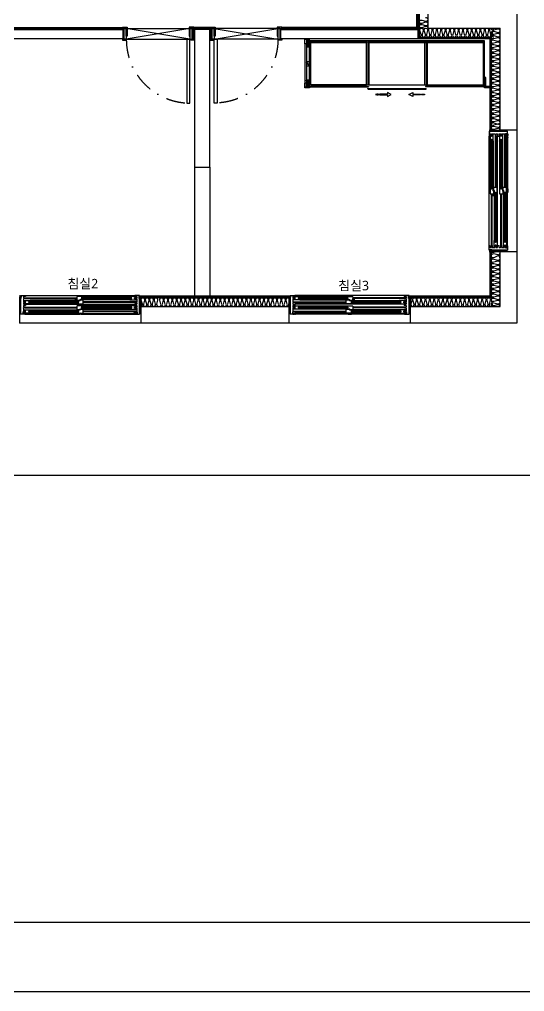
# Model space of a CAD drawing. Header units: millimetres. Extents: x -33000 to 294000, y 0 to 42408.
# Drawn here: x 278411 to 285075, y 0 to 12806 of the extents above; entities that cross this region are included whole.
import ezdxf
from ezdxf.enums import TextEntityAlignment as Align

# ---------------------------------------------------------------- set-up
doc = ezdxf.new("R2010")
doc.units = ezdxf.units.MM
doc.header["$LTSCALE"] = 50
doc.linetypes.add('DASHDOTX2', pattern=[2, 1, -0.5, 0, -0.5])
doc.layers.add('arch', color=8, linetype='Continuous')
doc.layers.add('실명', color=9, linetype='Continuous')
doc.layers.add('cloud', color=7, linetype='Continuous', true_color=0xb3ef8f, plot=False)
doc.styles.add('FORTELINE', font='malgun.ttf')

# ---------------------------------------------------------------- blocks, each defined once
blk = doc.blocks.new('*U289')
for points in [[(-144, 0), (-144, -6), (76, -6), (76, 0)], [(76, -6), (76, -15), (-144, -15), (-144, -6)]]:
    blk.add_lwpolyline(points, close=True)
blk = doc.blocks.new('*U290')
for points in [[(-1096, 0), (-1096, -6), (680, -6), (680, 0)], [(680, -6), (680, -15), (-1096, -15), (-1096, -6)]]:
    blk.add_lwpolyline(points, close=True)
blk = doc.blocks.new('XR-Unit-Plan$0$WG-민간-BPW_1600')
for p, q in [((-800, 0), (-800, -10)), ((-785, 0), (-785, -10)), ((-785, 0), (-721, 0)), ((-785, -10), (-785, 0)), ((721, 0), (-721, 0)), ((785, 0), (721, 0)), ((785, 0), (785, -10)), ((785, -10), (785, 0)), ((800, 0), (800, -10)), ((-779, -10), (-800, -10)), ((-800, -20), (-800, -245)), ((-779, -20), (-800, -20)), ((-785, -10), (-779, -10)), ((-785, -20), (-785, -245)), ((-785, -245), (-785, -38)), ((-779, -38), (-785, -38)), ((-779, -10), (-779, -20)), ((-779, -38), (-779, -10)), ((-721, -12), (-747, -12)), ((-740, -27), (-740, -16)), ((-724, -82), (-43, -82)), ((-724, -92), (-43, -92)), ((721, -113), (-721, -113)), ((-720, -1), (-720, -11)), ((-664, -47), (-664, -25)), ((-31, -25), (-664, -25)), ((-31, -31), (-664, -31)), ((-31, -41), (-664, -41)), ((-31, -47), (-664, -47)), ((-657, -22), (-654, -25)), ((-657, -50), (-654, -47)), ((-656, -15), (-42, -15)), ((-656, -56), (-42, -56)), ((-654, -41), (-654, -31)), ((-654, -41), (-654, -31)), ((-41, -22), (-43, -25)), ((-41, -50), (-43, -47)), ((-42, -15), (42, -15)), ((-41, -16), (-42, -16)), ((-42, -55), (-41, -55)), ((2, -56), (-42, -56)), ((-41, -22), (-41, -16)), ((-41, -41), (-41, -31)), ((-41, -41), (-41, -31)), ((-41, -55), (-41, -48)), ((-36, -23), (-40, -23)), ((-40, -48), (-36, -48)), ((-24, -20), (-39, -20)), ((-39, -20), (-39, -21)), ((-39, -22), (-36, -22)), ((-36, -50), (-39, -50)), ((-39, -50), (-39, -51)), ((-39, -51), (-24, -51)), ((-36, -22), (-36, -23)), ((-36, -48), (-36, -50)), ((-31, -47), (-31, -25)), ((-24, -31), (-24, -21)), ((-24, -50), (-24, -41)), ((-20, -33), (-23, -32)), ((-23, -40), (-20, -39)), ((-20, -38), (-20, -34)), ((-3, -62), (6, -62)), ((-3, -63), (-3, -63)), ((6, -64), (-3, -64)), ((6, -60), (2, -56)), ((6, -62), (6, -60)), ((42, -64), (6, -64)), ((30, -98), (30, -76)), ((667, -76), (30, -76)), ((667, -82), (30, -82)), ((667, -92), (30, -92)), ((667, -98), (30, -98)), ((40, -74), (43, -76)), ((40, -92), (40, -82)), ((40, -92), (40, -82)), ((40, -101), (43, -98)), ((42, -16), (42, -64)), ((724, -31), (42, -31)), ((42, -67), (655, -67)), ((655, -108), (42, -108)), ((53, -41), (55, -41)), ((61, -60), (53, -60)), ((55, -38), (55, -58)), ((55, -58), (55, -60)), ((55, -58), (57, -58)), ((61, -37), (56, -37)), ((59, -56), (62, -38)), ((62, -38), (62, -59)), ((724, -41), (62, -41)), ((657, -74), (654, -76)), ((657, -101), (654, -98)), ((657, -92), (657, -82)), ((657, -92), (657, -82)), ((667, -98), (667, -76)), ((720, -1), (720, -11)), ((721, -12), (747, -12)), ((740, -79), (740, -68)), ((779, -10), (800, -10)), ((779, -10), (779, -20)), ((785, -10), (779, -10)), ((779, -38), (779, -10)), ((779, -20), (800, -20)), ((779, -38), (785, -38)), ((785, -20), (785, -245)), ((785, -245), (785, -38)), ((800, -20), (800, -245)), ((-727, -245), (-785, -245)), ((-753, -217), (-753, -236)), ((-724, -216), (-752, -216)), ((-752, -237), (-727, -237)), ((-749, -235), (-749, -233)), ((-749, -233), (-747, -233)), ((-727, -236), (-749, -236)), ((-749, -246), (-727, -246)), ((-710, -247), (-749, -247)), ((-748, -134), (-748, -153)), ((-748, -165), (-748, -205)), ((-747, -234), (-748, -234)), ((-748, -234), (-748, -235)), ((-748, -235), (-727, -235)), ((-747, -134), (-721, -134)), ((-747, -154), (-724, -154)), ((-724, -164), (-747, -164)), ((-747, -206), (-724, -206)), ((-747, -233), (-747, -234)), ((-726, -234), (-726, -233)), ((-726, -233), (-712, -233)), ((-726, -245), (-726, -236)), ((-726, -238), (-726, -244)), ((-724, -206), (-43, -206)), ((-724, -216), (-43, -216)), ((-723, -154), (-723, -155)), ((-723, -163), (-723, -164)), ((-723, -206), (-723, -207)), ((-723, -215), (-723, -216)), ((-711, -234), (-711, -239)), ((-704, -237), (-711, -237)), ((-711, -240), (-704, -240)), ((-704, -241), (-711, -241)), ((-711, -241), (-711, -246)), ((-711, -246), (-710, -246)), ((-19, -247), (-707, -247)), ((-704, -239), (-704, -235)), ((-704, -246), (-704, -241)), ((-704, -246), (-704, -246)), ((-704, -247), (-704, -247)), ((-703, -235), (-703, -246)), ((-23, -237), (-703, -237)), ((-23, -245), (-703, -245)), ((-664, -170), (-664, -148)), ((-31, -148), (-664, -148)), ((-31, -154), (-664, -154)), ((-31, -164), (-664, -164)), ((-31, -170), (-664, -170)), ((-657, -146), (-654, -148)), ((-657, -173), (-654, -170)), ((-656, -138), (-42, -138)), ((-42, -180), (-656, -180)), ((-654, -164), (-654, -154)), ((-654, -164), (-654, -154)), ((-41, -146), (-43, -148)), ((-41, -173), (-43, -170)), ((-42, -138), (42, -138)), ((-41, -140), (-42, -140)), ((-42, -178), (-41, -178)), ((2, -180), (-42, -180)), ((-41, -146), (-41, -140)), ((-41, -164), (-41, -154)), ((-41, -164), (-41, -154)), ((-41, -178), (-41, -172)), ((-36, -146), (-40, -146)), ((-40, -172), (-36, -172)), ((-24, -144), (-39, -144)), ((-39, -144), (-39, -144)), ((-39, -145), (-36, -145)), ((-36, -173), (-39, -173)), ((-39, -174), (-39, -174)), ((-39, -174), (-24, -174)), ((-36, -145), (-36, -146)), ((-36, -172), (-36, -173)), ((-31, -170), (-31, -148)), ((-24, -155), (-24, -144)), ((-24, -174), (-24, -164)), ((-20, -157), (-23, -155)), ((-23, -164), (-20, -162)), ((-23, -235), (-23, -246)), ((-22, -239), (-22, -235)), ((-15, -237), (-22, -237)), ((-15, -240), (-22, -240)), ((-22, -246), (-22, -241)), ((-22, -241), (-15, -241)), ((-22, -246), (-22, -246)), ((-22, -247), (-22, -247)), ((-20, -162), (-20, -157)), ((-15, -246), (-16, -246)), ((-16, -247), (23, -247)), ((-15, -234), (-15, -239)), ((-15, -241), (-15, -246)), ((0, -233), (-14, -233)), ((-3, -186), (6, -185)), ((-3, -187), (-3, -186)), ((6, -188), (-3, -187)), ((0, -234), (0, -233)), ((0, -245), (0, -236)), ((727, -245), (0, -245)), ((22, -235), (1, -235)), ((1, -236), (23, -236)), ((23, -246), (1, -246)), ((6, -184), (2, -180)), ((6, -185), (6, -184)), ((42, -188), (6, -188)), ((23, -233), (21, -233)), ((21, -233), (21, -234)), ((21, -234), (22, -234)), ((22, -234), (22, -235)), ((23, -235), (23, -233)), ((30, -222), (30, -200)), ((667, -200), (30, -200)), ((667, -206), (30, -206)), ((667, -216), (30, -216)), ((667, -222), (30, -222)), ((40, -197), (43, -200)), ((40, -216), (40, -206)), ((40, -225), (43, -222)), ((42, -139), (42, -188)), ((724, -154), (42, -154)), ((724, -164), (42, -164)), ((655, -190), (42, -190)), ((655, -232), (42, -232)), ((657, -197), (654, -200)), ((657, -225), (654, -222)), ((657, -216), (657, -206)), ((667, -222), (667, -200)), ((747, -134), (721, -134)), ((723, -154), (723, -155)), ((723, -163), (723, -164)), ((723, -206), (723, -207)), ((723, -215), (723, -216)), ((747, -154), (724, -154)), ((724, -164), (747, -164)), ((747, -206), (724, -206)), ((724, -216), (752, -216)), ((726, -238), (726, -244)), ((752, -237), (727, -237)), ((727, -245), (785, -245)), ((748, -134), (748, -153)), ((748, -165), (748, -205)), ((753, -217), (753, -236))]:
    blk.add_line(p, q)
for points in [[(-748, -13), (-748, -30, 0.414214), (-747, -31)], [(-747, -41, 0.414214), (-748, -42), (-748, -82)], [(-748, -82, 0.414214), (-747, -82)], [(-747, -82), (-724, -82, -0.414214), (-723, -83), (-723, -84, 0.341999), (-722, -85, -0.774597), (-722, -90, 0.341999), (-723, -91), (-723, -92, -0.414214), (-724, -92), (-747, -92, 0.414214), (-748, -94), (-748, -112, 0.414214), (-747, -113)], [(-747, -31), (-724, -31, -0.414214), (-723, -31), (-723, -32, 0.341999), (-722, -33, -0.774597), (-722, -38, 0.341999), (-723, -39), (-723, -40, -0.414214), (-724, -41), (-747, -41)], [(-747, -113), (-721, -113, -0.414214), (-720, -114), (-720, -132)], [(-740, -16), (-740, -16, -0.414214), (-740, -15)], [(-740, -28, -0.414214), (-740, -27)], [(-740, -44), (-719, -44, 0.414214), (-718, -43), (-718, -28, 0.414214), (-719, -28), (-740, -28)], [(-740, -56), (-740, -44, -0.414214), (-740, -44)], [(-740, -56, -0.414214), (-740, -56)], [(-657, -16), (-657, -22, -0.414214), (-658, -23), (-662, -23), (-662, -22), (-659, -22, 0.414214), (-659, -21), (-659, -20), (-674, -20, 0.414214), (-674, -21), (-674, -31, -0.269143), (-674, -31), (-677, -33, 0.269143), (-678, -33), (-678, -38, 0.269143), (-677, -38), (-674, -40, -0.269143), (-674, -40), (-674, -50, 0.414214), (-674, -51), (-659, -51), (-659, -50, 0.414214), (-659, -50), (-662, -50), (-662, -48), (-658, -48, -0.414214), (-657, -48), (-657, -55)], [(-656, -15, -0.414214), (-655, -16, -0.414214), (-656, -16), (-657, -16)], [(-657, -55), (-656, -55, -1), (-656, -56)], [(40, -100), (40, -107), (42, -107, -1), (42, -108), (-42, -108, -0.414214), (-43, -108), (-43, -59, -0.414214), (-42, -58), (-6, -58), (3, -59, -0.382193), (3, -60), (3, -60, -0.382131), (3, -61), (-6, -62), (-6, -63), (-2, -67), (42, -67, -0.414214), (42, -68, -0.414214), (42, -68), (40, -68), (40, -74)], [(40, -74, -0.414214), (40, -75), (35, -75), (35, -74), (38, -74, 0.414214), (39, -73), (39, -72), (24, -72, 0.414214), (23, -72), (23, -82, -0.269143), (23, -83), (20, -84, 0.269143), (20, -85), (20, -89, 0.269143), (20, -90), (23, -91, -0.269143), (23, -92), (23, -102, 0.414214), (24, -103), (39, -103), (39, -102, 0.414214), (38, -102), (35, -102), (35, -100), (40, -100, -0.414214), (40, -100)], [(740, -67), (655, -67, 0.414214), (655, -68, 0.414214), (655, -68), (657, -68)], [(657, -100), (657, -107), (655, -107, 1), (655, -108)], [(657, -68), (657, -74, 0.414214), (658, -75), (662, -75), (662, -74), (659, -74, -0.414214), (659, -73), (659, -72), (674, -72, -0.414214), (674, -72), (674, -83, 0.269143), (674, -83), (677, -85, -0.269143), (678, -85), (678, -90, -0.269143), (677, -90), (674, -92, 0.269143), (674, -92), (674, -102, -0.414214), (674, -103), (659, -103), (659, -102, -0.414214), (659, -102), (662, -102), (662, -100), (658, -100, 0.414214), (657, -100)], [(740, -96), (719, -96, -0.414214), (718, -94), (718, -80, -0.414214), (719, -80), (740, -80)], [(747, -31), (724, -31, 0.414214), (723, -31), (723, -32, -0.341999), (722, -33, 0.774597), (722, -38, -0.341999), (723, -39), (723, -40, 0.414214), (724, -41), (747, -41)], [(747, -82), (724, -82, 0.414214), (723, -83), (723, -84, -0.341999), (722, -85, 0.774597), (722, -90, -0.341999), (723, -91), (723, -92, 0.414214), (724, -92), (747, -92, -0.414214), (748, -94), (748, -112, -0.414214), (747, -113)], [(747, -113), (721, -113, 0.414214), (720, -114), (720, -132)], [(740, -68, 0.414214), (740, -67)], [(740, -80, 0.414214), (740, -79)], [(740, -108), (740, -96, 0.414214), (740, -96)], [(740, -108, 0.414214), (740, -108)], [(748, -13), (748, -30, -0.414214), (747, -31)], [(747, -41, -0.414214), (748, -42), (748, -82)], [(748, -82, -0.414214), (747, -82)], [(-740, -150), (-740, -139, -0.414214), (-740, -138)], [(-740, -151, -0.414214), (-740, -150)], [(-740, -167), (-719, -167, 0.414214), (-718, -166), (-718, -152, 0.414214), (-719, -151), (-740, -151)], [(-740, -179), (-740, -168, -0.414214), (-740, -167)], [(-740, -180, -0.414214), (-740, -179)], [(-657, -140), (-657, -146, -0.414214), (-658, -146), (-662, -146), (-662, -145), (-659, -145, 0.414214), (-659, -144), (-659, -144), (-674, -144, 0.414214), (-674, -144), (-674, -154, -0.269143), (-674, -155), (-677, -156, 0.269143), (-678, -157), (-678, -161, 0.269143), (-677, -162), (-674, -163, -0.269143), (-674, -164), (-674, -174, 0.414214), (-674, -174), (-659, -174), (-659, -174, 0.414214), (-659, -173), (-662, -173), (-662, -172), (-658, -172, -0.414214), (-657, -172), (-657, -178)], [(-656, -138, -0.414214), (-655, -139, -0.414214), (-656, -140), (-657, -140)], [(-657, -178), (-656, -178, -1), (-656, -180)], [(40, -224), (40, -230), (42, -230, -1), (42, -232), (-42, -232, -0.414214), (-43, -231), (-43, -182, -0.414214), (-42, -182), (-6, -182), (3, -183, -0.382193), (3, -183), (3, -184, -0.382131), (3, -184), (-6, -185), (-6, -186), (-2, -190), (42, -190, -0.414214), (42, -191, -0.414214), (42, -192), (40, -192), (40, -195), (40, -196), (40, -196), (40, -198, -0.414214), (40, -198), (35, -198), (35, -197), (38, -197, 0.414214), (39, -196), (39, -196), (24, -196, 0.414214), (23, -196), (23, -206, -0.269143), (23, -206), (20, -208, 0.269143), (20, -208), (20, -213, 0.269143), (20, -213), (23, -215, -0.269143), (23, -215), (23, -226, 0.414214), (24, -226), (39, -226), (39, -226, 0.414214), (38, -225), (35, -225), (35, -224), (40, -224, -0.414214), (40, -224)], [(655, -190, 0.414214), (655, -191, 0.414214), (655, -192), (657, -192)], [(657, -230), (655, -230, 1), (655, -232)], [(657, -192), (657, -198, 0.414214), (658, -198), (662, -198), (662, -197), (659, -197, -0.414214), (659, -196), (659, -196), (674, -196, -0.414214), (674, -196), (674, -206, 0.269143), (674, -207), (677, -208, -0.269143), (678, -209), (678, -213, -0.269143), (677, -214), (674, -215, 0.269143), (674, -216), (674, -226, -0.414214), (674, -226), (659, -226), (659, -226, -0.414214), (659, -225), (662, -225), (662, -224), (658, -224, 0.414214), (657, -224), (657, -230)], [(740, -219), (719, -219, -0.414214), (718, -218), (718, -204, -0.414214), (719, -203), (740, -203)], [(740, -191, 0.414214), (740, -190)], [(740, -203, 0.414214), (740, -202), (740, -191)], [(740, -231), (740, -220, 0.414214), (740, -219)], [(740, -232, 0.414214), (740, -231)]]:
    blk.add_lwpolyline(points, format="xyb")
for points in [[(-740, -15), (-656, -15)], [(-656, -56), (-740, -56)], [(42, -37), (53, -41), (53, -60), (45, -61)], [(42, -64), (45, -64), (45, -41), (42, -41)], [(655, -108), (740, -108)], [(-740, -138), (-656, -138)], [(-656, -180), (-740, -180)], [(655, -232), (740, -232)], [(740, -190), (655, -190)]]:
    blk.add_lwpolyline(points)
for centre in [(-707, -244), (-19, -244)]:
    blk.add_circle(centre, 3)
for centre, radius, start, end in [((-721, -1), 1, 0, 90), ((721, -1), 1, 90, 180), ((-747, -13), 1, 90, 180), ((-721, -11), 1, 270, 0), ((-42, -16), 0.5, 90, 270), ((-42, -56), 0.5, 90, 270), ((-40, -22), 0.5, 180, 270), ((-40, -48), 0.5, 90, 180), ((-39, -21), 0.5, 180, 270), ((-39, -50), 0.5, 90, 180), ((-24, -21), 0.5, 0, 90), ((-23, -31), 0.5, 180, 240.2551), ((-23, -41), 0.5, 119.7449, 180), ((-24, -50), 0.5, 270, 0), ((-21, -34), 0.5, 0, 60.2551), ((-21, -38), 0.5, 299.7449, 360), ((-3, -63), 0.5, 96.3464, 180), ((-3, -63), 0.5, 180, 263.666), ((42, -16), 0.5, 0, 90), ((42, -64), 0.5, 270, 0), ((56, -38), 1, 90, 180.0858), ((57, -56), 1.88, 270, 348.8801), ((61, -38), 1, 351.0635, 90), ((61, -38), 1, 0, 90), ((61, -59), 1, 272.2775, 0), ((721, -11), 1, 180, 270), ((747, -13), 1, 0, 90), ((-752, -217), 1, 90, 180), ((-752, -236), 1, 180, 270), ((-749, -233), 0.5, 90, 180), ((-749, -235), 0.5, 180, 270), ((-749, -246), 0.5, 90, 270), ((-747, -134), 1, 90, 180), ((-747, -153), 1, 180, 270), ((-747, -165), 1, 90, 180), ((-747, -205), 1, 180, 270), ((-727, -234), 0.5, 270, 0), ((-727, -236), 0.5, 0, 90), ((-727, -238), 1, 0, 90), ((-727, -244), 1, 270, 0), ((-727, -245), 0.5, 270, 0), ((-726, -233), 0.5, 90, 180), ((-724, -154), 0.5, 0, 90), ((-724, -164), 0.5, 269.9997, 0), ((-724, -206), 0.5, 0, 90), ((-724, -216), 0.5, 270, 0), ((-722, -155), 1, 180, 255.5225), ((-722, -163), 1, 104.4775, 180), ((-722, -207), 1, 180, 255.5225), ((-722, -215), 1, 104.4775, 180), ((-723, -159), 3, 284.4775, 75.5225), ((-723, -211), 3, 284.4775, 75.5225), ((-721, -132), 1, 270, 0), ((-712, -234), 1, 0, 90), ((-711, -239), 0.5, 180, 270), ((-711, -241), 0.5, 90, 180), ((-710, -246), 0.5, 270, 90), ((-704, -246), 0.5, 90, 270), ((-703, -235), 0.5, 0, 180), ((-704, -239), 0.5, 270, 0), ((-704, -241), 0.5, 0, 90), ((-704, -246), 1, 270, 0), ((-42, -139), 0.5, 90, 270), ((-42, -179), 0.5, 90, 270), ((-40, -146), 0.5, 180, 270), ((-40, -172), 0.5, 90, 180), ((-39, -144), 0.5, 180, 270), ((-39, -174), 0.5, 90, 180), ((-24, -144), 0.5, 0, 90), ((-23, -155), 0.5, 180, 240.2551), ((-23, -164), 0.5, 119.7449, 180), ((-24, -174), 0.5, 270, 0), ((-23, -235), 0.5, 0, 180), ((-22, -246), 1, 180, 270), ((-22, -239), 0.5, 180, 270), ((-22, -241), 0.5, 90, 180), ((-22, -246), 0.5, 270, 90), ((-21, -157), 0.5, 0, 60.2551), ((-21, -162), 0.5, 299.7449, 360), ((-16, -246), 0.5, 90, 270), ((-14, -234), 1, 90, 180), ((-15, -239), 0.5, 270, 0), ((-15, -241), 0.5, 0, 90), ((-3, -186), 0.5, 96.3464, 180), ((-3, -187), 0.5, 180, 263.666), ((0, -233), 0.5, 0, 90), ((1, -234), 0.5, 180, 270), ((1, -236), 0.5, 90, 180), ((1, -245), 0.5, 180, 270), ((23, -233), 0.5, 0, 90), ((23, -235), 0.5, 270, 0), ((23, -246), 0.5, 270, 90), ((42, -139), 0.5, 0, 90), ((42, -188), 0.5, 270, 0), ((721, -132), 1, 180, 270), ((723, -159), 3, 104.4775, 255.5225), ((723, -211), 3, 104.4775, 255.5225), ((722, -155), 1, 284.4775, 0), ((722, -163), 1, 0, 75.5225), ((722, -207), 1, 284.4775, 0), ((722, -215), 1, 0, 75.5225), ((724, -154), 0.5, 90, 180), ((724, -164), 0.5, 180, 270.0003), ((724, -206), 0.5, 90, 180), ((724, -216), 0.5, 180, 270), ((727, -238), 1, 90, 180), ((727, -244), 1, 180, 270), ((747, -134), 1, 0, 90), ((747, -153), 1, 270, 0), ((747, -165), 1, 0, 90), ((747, -205), 1, 270, 0), ((752, -217), 1, 0, 90), ((752, -236), 1, 270, 0)]:
    blk.add_arc(centre, radius, start, end)
blk = doc.blocks.new('*U263')
at = {"linetype": 'Continuous', "ltscale": 4}
for points in [[(-898, -176), (-916, -176), (-916, -236), (-898, -236)], [(82, -226), (-758, -226), (-758, -266), (82, -266)], [(-898, -1116), (-916, -1116), (-916, -1056), (-898, -1056)]]:
    blk.add_lwpolyline(points, close=True, dxfattribs=at)
for points in [[(-898, -176), (-898, -196), (-758, -196), (-758, -176), (-898, -176), (-758, -196)], [(-898, -226), (-898, -231), (-893, -231), (-893, -236), (-798, -236), (-798, -226), (-898, -226)], [(-898, -1066), (-898, -1061), (-893, -1061), (-893, -1056), (-798, -1056), (-798, -1066), (-898, -1066)]]:
    blk.add_lwpolyline(points)
for points in [[(-758, -226), (-758, -196), (-898, -196), (-898, -226)], [(-898, -1066), (-898, -226), (-758, -1066), (-758, -226)], [(-746, -176), (-746, -216), (-758, -216), (-758, -176)], [(-758, -1066), (-758, -1096), (-898, -1096), (-898, -1066)], [(-746, -1116), (-746, -1076), (-758, -1076), (-758, -1116)]]:
    blk.add_lwpolyline(points, close=True)
at = {"linetype": 'DASHDOTX2', "ltscale": 5}
blk.add_arc((-758, -226), 840, 270, 0, dxfattribs=at)
blk = doc.blocks.new('3h5hsdf')
blk.add_lwpolyline([(793086, 138082), (793061, 138032), (793081, 138032), (793081, 137932), (793091, 137932), (793091, 138032), (793111, 138032), (793086, 138082)])
for points in [[(793081, 137914), (793091, 137914), (793091, 137925), (793081, 137925)], [(793081, 137896), (793091, 137896), (793091, 137907), (793081, 137907)], [(793081, 137877), (793091, 137877), (793091, 137888), (793081, 137888)]]:
    blk.add_lwpolyline(points, close=True)

msp = doc.modelspace()

# ---------------------------------------------------------------- linework, layer by layer
at = {"layer": 'arch', "ltscale": 25}
for p, q in [((283666.2, 14209.6), (283666.2, 12554.6)), ((283676.2, 14209.6), (283676.2, 12564.6)), ((283686.2, 14209.6), (283686.2, 12574.6)), ((283801.2, 12689.6), (283801.2, 14209.6)), ((284971.2, 12909.6), (284971.2, 11349.6)), ((283801.2, 12689.6), (284751.2, 12689.6)), ((284751.2, 11349.6), (284751.2, 12689.6)), ((275801.2, 12674.6), (279781.2, 12674.6)), ((275801.2, 12554.6), (279781.2, 12554.6)), ((279781.2, 12554.6), (279781.2, 12674.6)), ((280921.2, 12674.6), (280721.2, 12674.6)), ((280721.2, 12674.6), (280721.2, 10859.6)), ((280921.2, 10859.6), (280921.2, 12674.6)), ((281861.2, 12674.6), (283666.2, 12674.6)), ((281861.2, 12554.6), (281861.2, 12674.6)), ((281861.2, 12554.6), (283666.2, 12554.6)), ((283666.2, 12554.6), (284616.2, 12554.6)), ((283676.2, 12564.6), (284626.2, 12564.6)), ((283686.2, 12574.6), (284636.2, 12574.6)), ((284616.2, 12554.6), (284616.2, 11349.6)), ((284626.2, 12564.6), (284626.2, 11349.6)), ((284636.2, 12574.6), (284636.2, 11349.6)), ((282196.2, 12544.6), (282196.2, 11924.6)), ((282214.2, 12444.8), (282196.2, 12544.6)), ((282214.2, 12544.6), (282214.2, 12444.8)), ((282236.2, 12444.9), (282218.2, 12544.6)), ((282236.2, 11904.6), (282236.2, 12524.6)), ((284546.2, 12524.6), (282236.2, 12524.6)), ((282988.2, 12524.6), (282254.2, 12524.6)), ((283103.2, 12524.6), (283024.2, 12524.6)), ((283103.2, 12524.6), (284546.2, 12524.6)), ((284528.2, 12524.6), (284528.2, 12506.6)), ((284546.2, 11904.6), (284546.2, 12524.6)), ((282236.2, 12196.2), (282196.2, 12246.3)), ((282236.2, 12246.3), (282196.2, 12246.3)), ((282236.2, 12246.3), (282236.2, 12196.2)), ((284564.2, 11924.6), (284546.2, 12042.6)), ((282196.2, 11964.6), (282176.2, 11964.6)), ((282176.2, 11904.6), (282176.2, 11964.6)), ((282196.2, 11924.6), (282176.2, 11904.6)), ((282214.2, 11924.6), (282196.2, 12004.6)), ((282196.2, 11924.6), (282196.2, 11964.6)), ((282236.2, 11924.6), (282218.2, 12004.6)), ((282236.2, 11924.6), (282236.2, 11904.6)), ((282241, 11917), (283014.8, 11917)), ((282241.1, 11923), (283015.6, 11923)), ((282241.1, 11923), (282241.1, 11917)), ((282988.2, 11944.6), (282254.2, 11944.6)), ((282988.2, 11936.6), (282254.2, 11936.6)), ((283015.6, 11924), (283015.6, 11917)), ((283024.2, 11944.6), (283149.2, 11944.6)), ((283149.2, 11944.6), (284546.2, 11944.6)), ((283767, 11924), (283767, 11917)), ((284541.5, 11923), (283767, 11923)), ((284541.7, 11917), (283767.9, 11917)), ((283794.4, 11936.6), (284528.4, 11936.6)), ((284541.5, 11923), (284541.5, 11917)), ((284606.2, 11924.6), (284546.2, 11924.6)), ((284606.2, 11904.6), (284606.2, 11924.6)), ((282236.2, 11904.6), (282176.2, 11904.6)), ((283003.2, 11894.4), (283003.2, 11888.4)), ((283003.2, 11894.4), (283778.9, 11894.4)), ((283013, 11888.4), (283109.4, 11888.4)), ((283109.4, 11888.4), (283778.1, 11888.4)), ((283778.9, 11888.4), (283778.9, 11894.4)), ((284606.2, 11904.6), (284546.2, 11904.6)), ((284971.2, 11349.6), (284751.2, 11349.6)), ((284971.2, 11349.6), (284971.2, 9749.6)), ((280721.2, 10859.6), (280921.2, 10859.6)), ((280721.2, 10859.6), (280721.2, 9159.6)), ((280921.2, 10859.6), (280921.2, 9159.6)), ((284616.2, 9749.6), (284616.2, 9159.6)), ((284626.2, 9749.6), (284626.2, 9149.6)), ((284636.2, 9749.6), (284636.2, 9139.6)), ((284751.2, 9024.6), (284751.2, 9749.6)), ((284751.2, 9749.6), (284971.2, 9749.6)), ((284971.2, 9749.6), (284971.2, 8804.6)), ((281966.2, 9159.6), (280011.2, 9159.6)), ((281966.2, 9149.6), (280011.2, 9149.6)), ((281966.2, 9139.6), (280011.2, 9139.6)), ((284616.2, 9159.6), (283566.2, 9159.6)), ((284626.2, 9149.6), (283566.2, 9149.6)), ((284636.2, 9139.6), (283566.2, 9139.6)), ((278411.2, 9024.6), (278411.2, 8804.6)), ((280011.2, 9024.6), (281966.2, 9024.6)), ((280011.2, 9024.6), (280011.2, 8804.6)), ((281966.2, 9024.6), (281966.2, 8804.6)), ((283566.2, 9024.6), (284751.2, 9024.6)), ((283566.2, 9024.6), (283566.2, 8804.6)), ((280011.2, 8804.6), (278411.2, 8804.6)), ((281966.2, 8804.6), (280011.2, 8804.6)), ((283566.2, 8804.6), (281966.2, 8804.6)), ((284971.2, 8804.6), (283566.2, 8804.6))]:
    msp.add_line(p, q, dxfattribs=at)
at = {"layer": 'arch'}
msp.add_lwpolyline([(258206.2, 6804.6), (288286.2, 6804.6), (288286.2, 25474.6), (258206.2, 25474.6)], close=True, dxfattribs=at)
at = {"layer": 'arch', "ltscale": 25}
for points in [[(283656.2, 18719.6), (283647.2, 18719.6), (283647.2, 12684.6), (283656.2, 12684.6)], [(282181.2, 12484.6), (282178.2, 12484.6), (282178.2, 11964.6), (282181.2, 11964.6)], [(282236.2, 12544.6), (282218.2, 12544.6), (282218.2, 12444.9), (282236.2, 12444.9)], [(284564.2, 12042.6), (284546.2, 12042.6), (284546.2, 11924.6), (284564.2, 11924.6)], [(282236.2, 12004.6), (282218.2, 12004.6), (282218.2, 11924.6), (282236.2, 11924.6)]]:
    msp.add_lwpolyline(points, close=True, dxfattribs=at)
for points in [[(283801.2, 12689.6, 0.5248557), (283770, 12711.1), (283717.4, 12696.8, -1.4491979), (283717.4, 12739.9), (283770, 12725.6, 0.5248557), (283801.2, 12747.1, 0.5248557), (283770, 12768.6), (283717.4, 12754.3, -1.4491979), (283717.4, 12797.4), (283770, 12783.1, 0.5248557), (283801.2, 12804.6, 0.5248557), (283770, 12826.1)], [(283687.8, 12574.6, 0.5248557), (283709.3, 12605.8), (283695, 12658.4, -1.4491979), (283738, 12658.4), (283723.8, 12605.8, 0.5248557), (283745.3, 12574.6, 0.5248557), (283766.8, 12605.8), (283752.5, 12658.4, -1.4491979), (283795.5, 12658.4), (283781.3, 12605.8, 0.5248557), (283802.8, 12574.6, 0.5248557), (283824.3, 12605.8), (283810, 12658.4, -1.4491979), (283853, 12658.4), (283838.8, 12605.8, 0.5248557), (283860.3, 12574.6, 0.5248557), (283881.8, 12605.8), (283867.5, 12658.4, -1.4491979), (283910.5, 12658.4), (283896.3, 12605.8, 0.5248557), (283917.8, 12574.6, 0.5248557), (283939.3, 12605.8), (283925, 12658.4, -1.4491979), (283968, 12658.4), (283953.8, 12605.8, 0.5248557), (283975.3, 12574.6, 0.5248557), (283996.8, 12605.8), (283982.5, 12658.4, -1.4491979), (284025.5, 12658.4), (284011.3, 12605.8, 0.5248557), (284032.8, 12574.6, 0.5248557), (284054.3, 12605.8), (284040, 12658.4, -1.4491979), (284083, 12658.4), (284068.8, 12605.8, 0.5248557), (284090.3, 12574.6, 0.5248557), (284111.8, 12605.8), (284097.5, 12658.4, -1.4491979), (284140.5, 12658.4), (284126.3, 12605.8, 0.5248557), (284147.8, 12574.6, 0.5248557), (284169.3, 12605.8), (284155, 12658.4, -1.4491979), (284198, 12658.4), (284183.8, 12605.8, 0.5248557), (284205.3, 12574.6, 0.5248557), (284226.8, 12605.8), (284212.5, 12658.4, -1.4491979), (284255.5, 12658.4), (284241.3, 12605.8, 0.5248557), (284262.8, 12574.6, 0.5248557), (284284.3, 12605.8), (284270, 12658.4, -1.4491979), (284313, 12658.4), (284298.8, 12605.8, 0.5248557), (284320.3, 12574.6, 0.5248557), (284341.8, 12605.8), (284327.5, 12658.4, -1.4491979), (284370.5, 12658.4), (284356.3, 12605.8, 0.5248557), (284377.8, 12574.6, 0.5248557), (284399.3, 12605.8), (284385, 12658.4, -1.4491979), (284428, 12658.4), (284413.8, 12605.8, 0.5248557), (284435.3, 12574.6, 0.5248557), (284456.8, 12605.8), (284442.5, 12658.4, -1.4491979), (284485.5, 12658.4), (284471.3, 12605.8, 0.5248557), (284492.8, 12574.6, 0.5248557), (284514.3, 12605.8), (284500, 12658.4, -1.4491979), (284543, 12658.4), (284528.8, 12605.8, 0.5248557), (284550.3, 12574.6, 0.5248557), (284571.8, 12605.8), (284557.5, 12658.4, -1.4491979), (284600.5, 12658.4), (284586.3, 12605.8, 0.5248557), (284607.8, 12574.6, 0.5248557), (284629.3, 12605.8), (284615, 12658.4, -1.4491979), (284658, 12658.4), (284643.8, 12605.8, 0.5248557), (284665.3, 12574.6)], [(284751.2, 11349.6, 0.5248557), (284720, 11371.1), (284667.4, 11356.8, -1.4491979), (284667.4, 11399.9), (284720, 11385.6, 0.5248557), (284751.2, 11407.1, 0.5248557), (284720, 11428.6), (284667.4, 11414.3, -2.2252767), (284667.4, 11442.4), (284720, 11428.1, 0.5248557), (284751.2, 11449.6, 0.5248557), (284720, 11471.1), (284667.4, 11456.8, -1.4491979), (284667.4, 11499.9), (284720, 11485.6, 0.5248557), (284751.2, 11507.1, 0.5248557), (284720, 11528.6), (284667.4, 11514.3, -1.4491979), (284667.4, 11557.4), (284720, 11543.1, 0.5248557), (284751.2, 11564.6, 0.5248557), (284720, 11586.1), (284667.4, 11571.8, -1.4491979), (284667.4, 11614.9), (284720, 11600.6, 0.5248557), (284751.2, 11622.1, 0.5248557), (284720, 11643.6), (284667.4, 11629.3, -1.4491979), (284667.4, 11672.4), (284720, 11658.1, 0.5248557), (284751.2, 11679.6, 0.5248557), (284720, 11701.1), (284667.4, 11686.8, -1.4491979), (284667.4, 11729.9), (284720, 11715.6, 0.5248557), (284751.2, 11737.1, 0.5248557), (284720, 11758.6), (284667.4, 11744.3, -1.4491979), (284667.4, 11787.4), (284720, 11773.1, 0.5248557), (284751.2, 11794.6, 0.5248557), (284720, 11816.1), (284667.4, 11801.8, -1.4491979), (284667.4, 11844.9), (284720, 11830.6, 0.5248557), (284751.2, 11852.1, 0.5248557), (284720, 11873.6), (284667.4, 11859.3, -1.4491979), (284667.4, 11902.4), (284720, 11888.1, 0.5248557), (284751.2, 11909.6, 0.5248557), (284720, 11931.1), (284667.4, 11916.8, -1.4491979), (284667.4, 11959.9), (284720, 11945.6, 0.5248557), (284751.2, 11967.1, 0.5248557), (284720, 11988.6), (284667.4, 11974.3, -1.4491979), (284667.4, 12017.4), (284720, 12003.1, 0.5248557), (284751.2, 12024.6, 0.5248557), (284720, 12046.1), (284667.4, 12031.8, -1.4491979), (284667.4, 12074.9), (284720, 12060.6, 0.5248557), (284751.2, 12082.1, 0.5248557), (284720, 12103.6), (284667.4, 12089.3, -1.4491979), (284667.4, 12132.4), (284720, 12118.1, 0.5248557), (284751.2, 12139.6, 0.5248557), (284720, 12161.1), (284667.4, 12146.8, -1.4491979), (284667.4, 12189.9), (284720, 12175.6, 0.5248557), (284751.2, 12197.1, 0.5248557), (284720, 12218.6), (284667.4, 12204.3, -1.4491979), (284667.4, 12247.4), (284720, 12233.1, 0.5248557), (284751.2, 12254.6, 0.5248557), (284720, 12276.1), (284667.4, 12261.8, -1.4491979), (284667.4, 12304.9), (284720, 12290.6, 0.5248557), (284751.2, 12312.1, 0.5248557), (284720, 12333.6), (284667.4, 12319.3, -1.4491979), (284667.4, 12362.4), (284720, 12348.1, 0.5248557), (284751.2, 12369.6, 0.5248557), (284720, 12391.1), (284667.4, 12376.8, -1.4491979), (284667.4, 12419.9), (284720, 12405.6, 0.5248557), (284751.2, 12427.1, 0.5248557), (284720, 12448.6), (284667.4, 12434.3, -1.4491979), (284667.4, 12477.4), (284720, 12463.1, 0.5248557), (284751.2, 12484.6, 0.5248557), (284720, 12506.1), (284667.4, 12491.8, -1.4491979), (284667.4, 12534.9), (284720, 12520.6, 0.5248557), (284751.2, 12542.1, 0.5248557), (284720, 12563.6), (284667.4, 12549.3, -1.4491979), (284667.4, 12592.4), (284720, 12578.1, 0.5248557), (284751.2, 12599.6, 0.5248557), (284720, 12621.1), (284667.4, 12606.8, -1.4491979), (284667.4, 12649.9), (284720, 12635.6, 0.5248557), (284751.2, 12657.1, 0.5248557), (284720, 12678.6), (284667.4, 12664.3, -0.578331), (284636.5, 12689.6, -0.578331)], [(284751.2, 9024.6, 0.5248557), (284720, 9046.1), (284667.4, 9031.8, -1.4491979), (284667.4, 9074.9), (284720, 9060.6, 0.5248557), (284751.2, 9082.1, 0.5248557), (284720, 9103.6), (284667.4, 9089.3, -1.4491979), (284667.4, 9132.4), (284720, 9118.1, 0.5248557), (284751.2, 9139.6, 0.5248557), (284720, 9161.1), (284667.4, 9146.8, -1.4491979), (284667.4, 9189.9), (284720, 9175.6, 0.5248557), (284751.2, 9197.1, 0.5248557), (284720, 9218.6), (284667.4, 9204.3, -1.4491979), (284667.4, 9247.4), (284720, 9233.1, 0.5248557), (284751.2, 9254.6, 0.5248557), (284720, 9276.1), (284667.4, 9261.8, -1.4491979), (284667.4, 9304.9), (284720, 9290.6, 0.5248557), (284751.2, 9312.1, 0.5248557), (284720, 9333.6), (284667.4, 9319.3, -1.4491979), (284667.4, 9362.4), (284720, 9348.1, 0.5248557), (284751.2, 9369.6, 0.5248557), (284720, 9391.1), (284667.4, 9376.8, -1.4491979), (284667.4, 9419.9), (284720, 9405.6, 0.5248557), (284751.2, 9427.1, 0.5248557), (284720, 9448.6), (284667.4, 9434.3, -1.4491979), (284667.4, 9477.4), (284720, 9463.1, 0.5248557), (284751.2, 9484.6, 0.5248557), (284720, 9506.1), (284667.4, 9491.8, -1.4491979), (284667.4, 9534.9), (284720, 9520.6, 0.5248557), (284751.2, 9542.1, 0.5248557), (284720, 9563.6), (284667.4, 9549.3, -1.4491979), (284667.4, 9592.4), (284720, 9578.1, 0.5248557), (284751.2, 9599.6, 0.5248557), (284720, 9621.1), (284667.4, 9606.8, -1.4491979), (284667.4, 9649.9), (284720, 9635.6, 0.5248557), (284751.2, 9657.1, 0.4140409), (284720, 9693.6), (284667.4, 9664.3, -1.0744699), (284667.4, 9722.4), (284720, 9708.1, 0.5248557), (284751.2, 9729.6, 0.5248557), (284720, 9751.1), (284667.4, 9736.8, -0.4061968), (284637.9, 9749.6, -0.4061968)], [(280011.2, 9024.6, 0.5248557), (280032.7, 9055.8), (280018.5, 9108.4, -1.4491979), (280061.5, 9108.4), (280047.2, 9055.8, 0.5248557), (280068.7, 9024.6, 0.5248557), (280090.2, 9055.8), (280076, 9108.4, -1.4491979), (280119, 9108.4), (280104.7, 9055.8, 0.5248557), (280126.2, 9024.6, 0.5248557), (280147.7, 9055.8), (280133.5, 9108.4, -1.4491979), (280176.5, 9108.4), (280162.2, 9055.8, 0.5248557), (280183.7, 9024.6, 0.5248557), (280205.2, 9055.8), (280191, 9108.4, -1.4491979), (280234, 9108.4), (280219.7, 9055.8, 0.4140409), (280256.2, 9024.6, 0.5248557), (280277.7, 9055.8), (280263.5, 9108.4, -1.4491979), (280306.5, 9108.4), (280292.2, 9055.8, 0.5248557), (280313.7, 9024.6, 0.5248557), (280335.2, 9055.8), (280321, 9108.4, -1.4491979), (280364, 9108.4), (280349.7, 9055.8, 0.5248557), (280371.2, 9024.6, 0.5248557), (280392.7, 9055.8), (280378.5, 9108.4, -1.4491979), (280421.5, 9108.4), (280407.2, 9055.8, 0.5248557), (280428.7, 9024.6, 0.5248557), (280450.2, 9055.8), (280436, 9108.4, -1.4491979), (280479, 9108.4), (280464.7, 9055.8, 0.5248557), (280486.2, 9024.6, 0.5248557), (280507.7, 9055.8), (280493.5, 9108.4, -1.4491979), (280536.5, 9108.4), (280522.2, 9055.8, 0.5248557), (280543.7, 9024.6, 0.5248557), (280565.2, 9055.8), (280551, 9108.4, -1.4491979), (280594, 9108.4), (280579.7, 9055.8, 0.5248557), (280601.2, 9024.6, 0.5248557), (280622.7, 9055.8), (280608.5, 9108.4, -1.4491979), (280651.5, 9108.4), (280637.2, 9055.8, 0.5248557), (280658.7, 9024.6, 0.5248557), (280680.2, 9055.8), (280666, 9108.4, -1.4491979), (280709, 9108.4), (280694.7, 9055.8, 0.5248557), (280716.2, 9024.6, 0.5248557), (280737.7, 9055.8), (280723.5, 9108.4, -1.4491979), (280766.5, 9108.4), (280752.2, 9055.8, 0.5248557), (280773.7, 9024.6, 0.5248557), (280795.2, 9055.8), (280781, 9108.4, -1.4491979), (280824, 9108.4), (280809.7, 9055.8, 0.5248557), (280831.2, 9024.6, 0.5248557), (280852.7, 9055.8), (280838.5, 9108.4, -1.4491979), (280881.5, 9108.4), (280867.2, 9055.8, 0.5248557), (280888.7, 9024.6, 0.5248557), (280910.2, 9055.8), (280896, 9108.4, -1.4491979), (280939, 9108.4), (280924.7, 9055.8, 0.5248557), (280946.2, 9024.6, 0.5248557), (280967.7, 9055.8), (280953.5, 9108.4, -1.4491979), (280996.5, 9108.4), (280982.2, 9055.8, 0.5248557), (281003.7, 9024.6, 0.5248557), (281025.2, 9055.8), (281011, 9108.4, -1.4491979), (281054, 9108.4), (281039.7, 9055.8, 0.5248557), (281061.2, 9024.6, 0.5248557), (281082.7, 9055.8), (281068.5, 9108.4, -1.4491979), (281111.5, 9108.4), (281097.2, 9055.8, 0.5248557), (281118.7, 9024.6, 0.5248557), (281140.2, 9055.8), (281126, 9108.4, -1.4491979), (281169, 9108.4), (281154.7, 9055.8, 0.5248557), (281176.2, 9024.6, 0.5248557), (281197.7, 9055.8), (281183.5, 9108.4, -1.4491979), (281226.5, 9108.4), (281212.2, 9055.8, 0.5248557), (281233.7, 9024.6, 0.5248557), (281255.2, 9055.8), (281241, 9108.4, -1.4491979), (281284, 9108.4), (281269.7, 9055.8, 0.5248557), (281291.2, 9024.6, 0.5248557), (281312.7, 9055.8), (281298.5, 9108.4, -1.4491979), (281341.5, 9108.4), (281327.2, 9055.8, 0.5248557), (281348.7, 9024.6, 0.5248557), (281370.2, 9055.8), (281356, 9108.4, -1.4491979), (281399, 9108.4), (281384.7, 9055.8, 0.5248557), (281406.2, 9024.6, 0.5248557), (281427.7, 9055.8), (281413.5, 9108.4, -1.4491979), (281456.5, 9108.4), (281442.2, 9055.8, 0.5248557), (281463.7, 9024.6, 0.5248557), (281485.2, 9055.8), (281471, 9108.4, -1.4491979), (281514, 9108.4), (281499.7, 9055.8, 0.5248557), (281521.2, 9024.6, 0.5248557), (281542.7, 9055.8), (281528.5, 9108.4, -1.4491979), (281571.5, 9108.4), (281557.2, 9055.8, 0.5248557), (281578.7, 9024.6, 0.5248557), (281600.2, 9055.8), (281586, 9108.4, -1.4491979), (281629, 9108.4), (281614.7, 9055.8, 0.5248557), (281636.2, 9024.6, 0.5248557), (281657.7, 9055.8), (281643.5, 9108.4, -1.4491979), (281686.5, 9108.4), (281672.2, 9055.8, 0.5248557), (281693.7, 9024.6, 0.5248557), (281715.2, 9055.8), (281701, 9108.4, -1.4491979), (281744, 9108.4), (281729.7, 9055.8, 0.5248557), (281751.2, 9024.6, 0.5248557), (281772.7, 9055.8), (281758.5, 9108.4, -1.4491979), (281801.5, 9108.4), (281787.2, 9055.8, 0.5248557), (281808.7, 9024.6, 0.5248557), (281830.2, 9055.8), (281816, 9108.4, -1.4491979), (281859, 9108.4), (281844.7, 9055.8, 0.5248557), (281866.2, 9024.6, 0.5248557), (281887.7, 9055.8), (281873.5, 9108.4, -1.4491979), (281916.5, 9108.4), (281902.2, 9055.8, 0.5248557), (281923.7, 9024.6, 0.5248557), (281945.2, 9055.8), (281931, 9108.4, -1.4491979), (281974, 9108.4), (281959.7, 9055.8, 0.3156475), (281966.2, 9030.2, 0.3156475)], [(283566.2, 9139.6, -0.5248557), (283587.7, 9108.4), (283573.5, 9055.8, 1.4491979), (283616.5, 9055.8), (283602.2, 9108.4, -0.5248557), (283623.7, 9139.6, -0.5248557), (283645.2, 9108.4), (283631, 9055.8, 1.4491979), (283674, 9055.8), (283659.7, 9108.4, -0.5248557), (283681.2, 9139.6, -0.5248557), (283702.7, 9108.4), (283688.5, 9055.8, 1.4491979), (283731.5, 9055.8), (283717.2, 9108.4, -0.5248557), (283738.7, 9139.6, -0.5248557), (283760.2, 9108.4), (283746, 9055.8, 1.4491979), (283789, 9055.8), (283774.7, 9108.4, -0.5248557), (283796.2, 9139.6, -0.5248557), (283817.7, 9108.4), (283803.5, 9055.8, 1.4491979), (283846.5, 9055.8), (283832.2, 9108.4, -0.5248557), (283853.7, 9139.6, -0.5248557), (283875.2, 9108.4), (283861, 9055.8, 1.4491979), (283904, 9055.8), (283889.7, 9108.4, -0.5248557), (283911.2, 9139.6, -0.5248557), (283932.7, 9108.4), (283918.5, 9055.8, 1.4491979), (283961.5, 9055.8), (283947.2, 9108.4, -0.5248557), (283968.7, 9139.6, -0.5248557), (283990.2, 9108.4), (283976, 9055.8, 1.4491979), (284019, 9055.8), (284004.7, 9108.4, -0.5248557), (284026.2, 9139.6, -0.5248557), (284047.7, 9108.4), (284033.5, 9055.8, 1.4491979), (284076.5, 9055.8), (284062.2, 9108.4, -0.5248557), (284083.7, 9139.6, -0.5248557), (284105.2, 9108.4), (284091, 9055.8, 1.4491979), (284134, 9055.8), (284119.7, 9108.4, -0.5248557), (284141.2, 9139.6, -0.5248557), (284162.7, 9108.4), (284148.5, 9055.8, 1.4491979), (284191.5, 9055.8), (284177.2, 9108.4, -0.5248557), (284198.7, 9139.6, -0.5248557), (284220.2, 9108.4), (284206, 9055.8, 1.4491979), (284249, 9055.8), (284234.7, 9108.4, -0.5248557), (284256.2, 9139.6, -0.5248557), (284277.7, 9108.4), (284263.5, 9055.8, 1.4491979), (284306.5, 9055.8), (284292.2, 9108.4, -0.5248557), (284313.7, 9139.6, -0.5248557), (284335.2, 9108.4), (284321, 9055.8, 1.4491979), (284364, 9055.8), (284349.7, 9108.4, -0.5248557), (284371.2, 9139.6, -0.5248557), (284392.7, 9108.4), (284378.5, 9055.8, 1.4491979), (284421.5, 9055.8), (284407.2, 9108.4, -0.5248557), (284428.7, 9139.6, -0.5248557), (284450.2, 9108.4), (284436, 9055.8, 1.4491979), (284479, 9055.8), (284464.7, 9108.4, -0.5248557), (284486.2, 9139.6, -0.5248557), (284507.7, 9108.4), (284493.5, 9055.8, 1.4491979), (284536.5, 9055.8), (284522.2, 9108.4, -0.5248557), (284543.7, 9139.6, -0.5248557), (284565.2, 9108.4), (284551, 9055.8, 1.4491979), (284594, 9055.8), (284579.7, 9108.4, -0.5248557), (284601.2, 9139.6, -0.5248557), (284622.7, 9108.4), (284608.5, 9055.8, 1.4491979), (284651.5, 9055.8), (284637.2, 9108.4, -0.5248557), (284658.7, 9139.6)]]:
    msp.add_lwpolyline(points, format="xyb", dxfattribs=at)
for points in [[(271446.2, 12696.6), (271449.2, 12696.6), (271449.2, 12699.6), (279771.2, 12699.6), (279771.2, 12684.6), (271461.2, 12684.6), (271449.2, 12696.6), (271461.2, 12684.6), (271461.2, 9169.6), (271446.2, 9169.6), (271446.2, 12696.6)], [(282196.2, 12484.8), (282176.2, 12484.6), (282176.2, 12544.6), (282196.2, 12544.6)]]:
    msp.add_lwpolyline(points, dxfattribs=at)
at = {"layer": 'arch', "ltscale": 25, "elevation": 0}
for points in [[(282196.2, 12544.6), (282196.2, 12444.8), (282214.2, 12444.8)], [(282254.2, 12506.6), (282254.2, 12524.6), (282236.2, 12524.6), (282236.2, 11944.6), (282254.2, 11944.6), (282254.2, 12503.6)], [(282988.2, 12506.6), (282988.2, 12524.6), (283024.2, 12524.6)], [(283024.2, 12524.6), (282988.2, 12524.6)], [(282988.2, 11944.6), (282988.2, 12503.6)], [(282988.2, 11944.6), (283024.2, 11944.6), (283024.2, 12503.6)], [(283006.2, 12524.6), (283006.2, 11944.6)], [(283024.2, 12506.6), (283024.2, 12524.6)], [(283758.2, 11944.6), (283758.2, 12524.6)], [(283758.2, 11944.6), (283794.2, 11944.6), (283794.2, 12524.6)], [(283776.2, 12524.6), (283776.2, 11944.6)], [(284546.2, 12524.6), (284528.2, 12524.6), (284528.2, 12506.6)], [(284528.2, 12503.6), (284528.2, 11944.6), (284546.2, 11944.6)], [(282196.2, 12246.3), (282196.2, 12196.2), (282236.2, 12196.2)], [(282214.2, 12004.6), (282196.2, 12004.6), (282196.2, 11924.6), (282214.2, 11924.6)], [(282218.2, 12004.6), (282214.2, 12004.6), (282214.2, 11924.6), (282218.2, 11924.6)]]:
    msp.add_lwpolyline(points, dxfattribs=at)
for points in [[(282245, 12503.6), (282996.1, 12503.6), (282996.1, 12506.6), (282245, 12506.6)], [(283015, 12503.6), (284536.1, 12503.6), (284536.1, 12506.6), (283015, 12506.6)]]:
    msp.add_lwpolyline(points, close=True, dxfattribs=at)
at = {"layer": 'cloud'}
msp.add_line((-33000, 0), (294000, 0), dxfattribs=at)
msp.add_lwpolyline([(253235, 28850), (289950, 28850), (289950, 909.2), (253235, 909.2)], close=True, dxfattribs=at)

# ---------------------------------------------------------------- block references
at = {"layer": 'arch', "ltscale": 25, "rotation": 270}
for name, p in [('*U263', (280887.2, 11787.1)), ('3h5hsdf', (145233.6, 804903.4))]:
    msp.add_blockref(name, p, dxfattribs=at)
at = {"layer": 'arch', "ltscale": 25, "xscale": -1}
for name, p, rotation in [('*U289', (280855, 12684.6), 180), ('*U263', (280755.2, 11787.1), 90), ('*U290', (282967.6, 12684.6), 180), ('3h5hsdf', (421631.2, 804903.4), 90), ('XR-Unit-Plan$0$WG-민간-BPW_1600', (284606.2, 10549.6), 90)]:
    msp.add_blockref(name, p, dxfattribs=dict(at, rotation=rotation))
msp.add_blockref('XR-Unit-Plan$0$WG-민간-BPW_1600', (279211.2, 9169.6), dxfattribs=at)
at = {"layer": 'arch', "ltscale": 25}
msp.add_blockref('XR-Unit-Plan$0$WG-민간-BPW_1600', (282766.2, 9169.6), dxfattribs=at)

# ---------------------------------------------------------------- texts
at = {"layer": '실명', "ltscale": 25, "style": 'FORTELINE'}
for s, p in [('침실2', (279247.2, 9325.4)), ('침실3', (282819.7, 9300.5))]:
    msp.add_text(s, height=125, dxfattribs=at).set_placement(p, align=Align.MIDDLE_CENTER)

doc.saveas('drawing.dxf')
